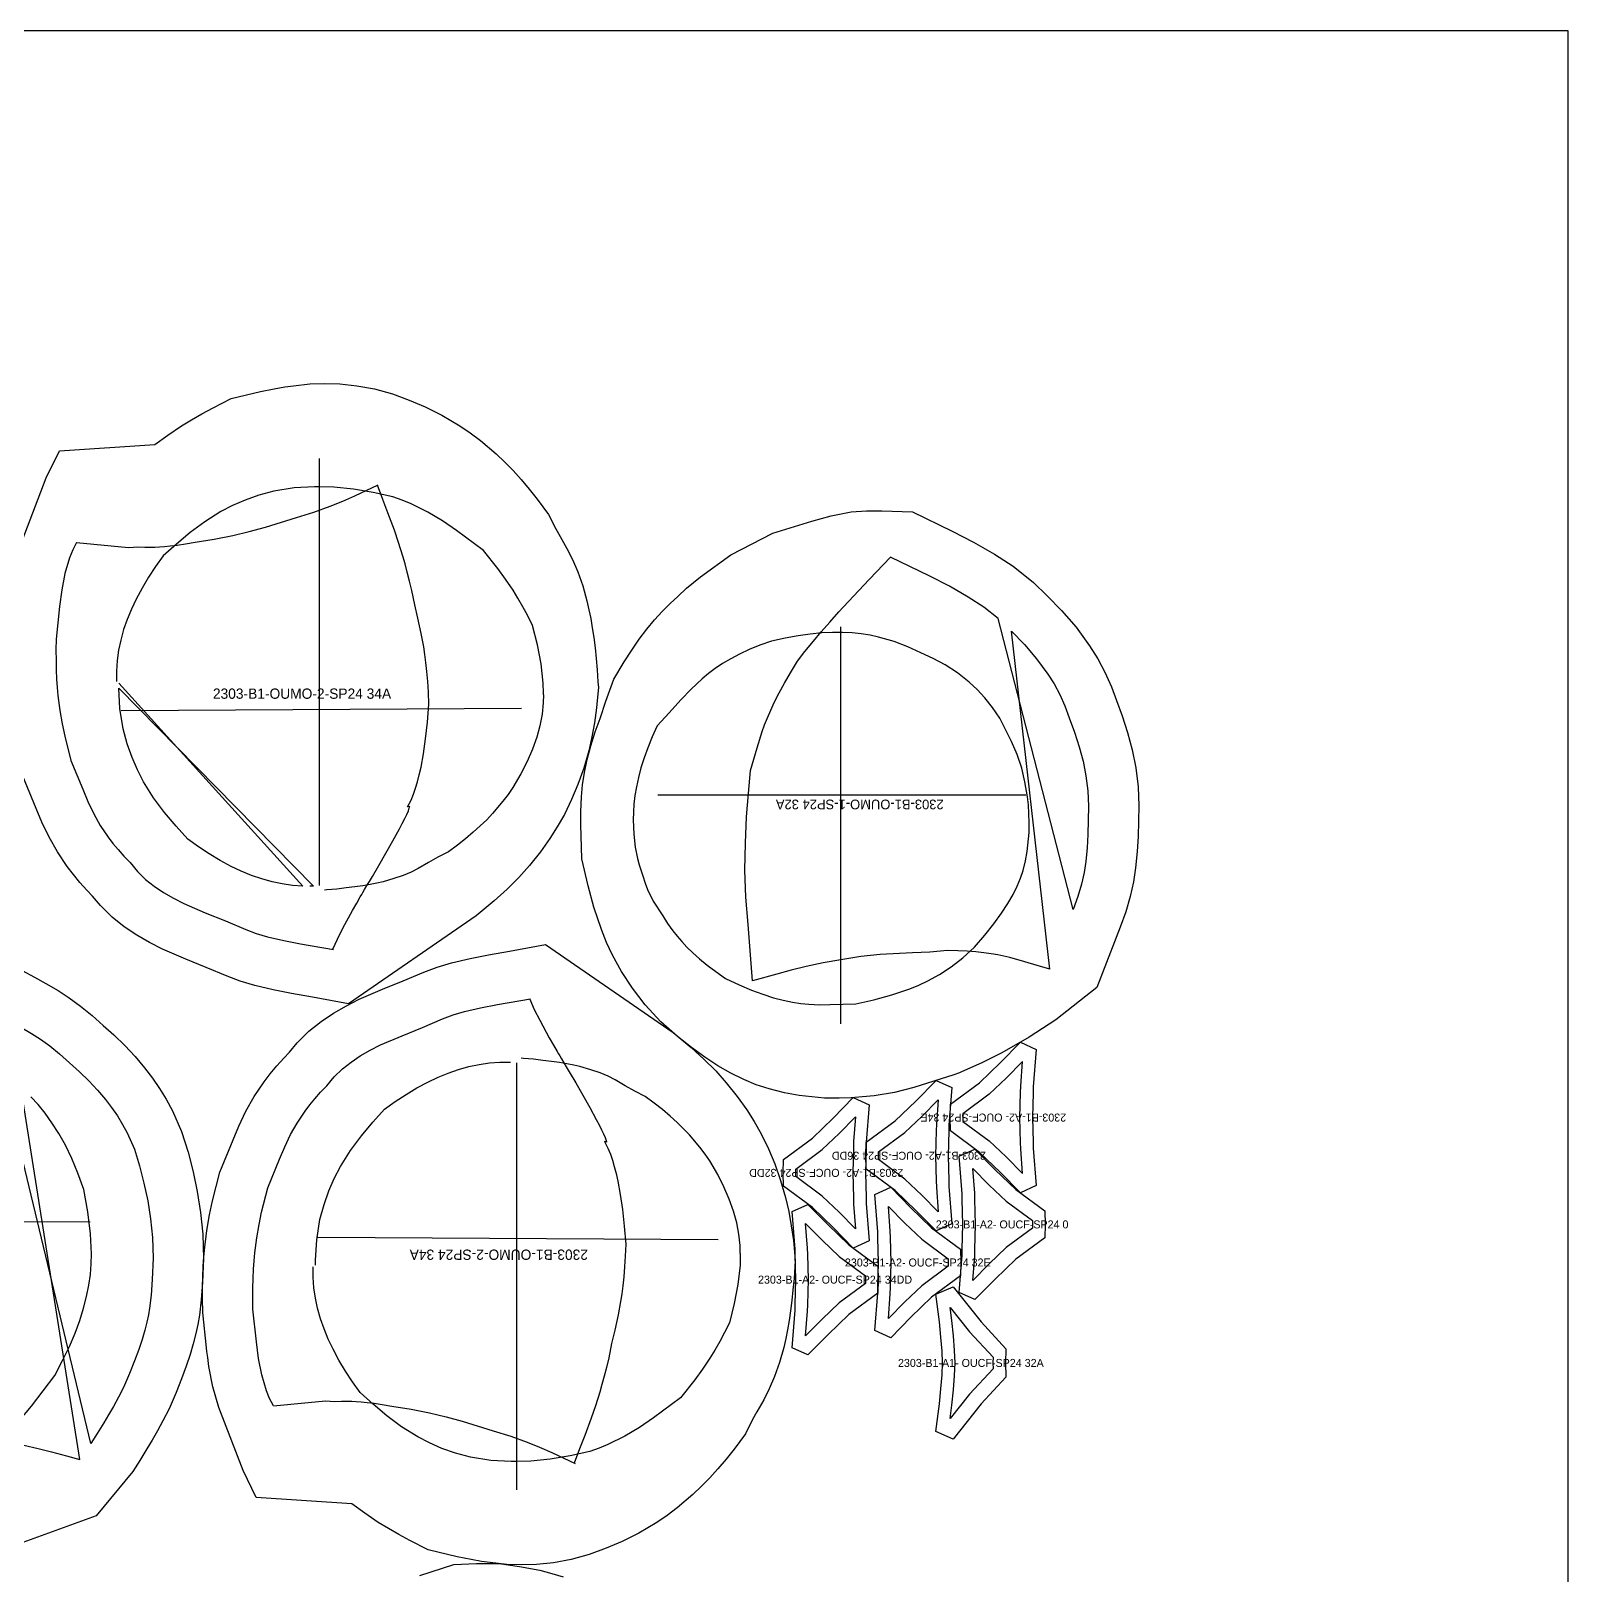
# Model space of a CAD drawing. Header units: centimetres. Extents: x 0 to 378, y 0 to 141.
# Drawn here: x 316.6 to 377.7, y 75.6 to 137 of the extents above; entities that cross this region are included whole.
import ezdxf
from ezdxf.enums import TextEntityAlignment as Align

# ---------------------------------------------------------------- set-up
doc = ezdxf.new("R2010")
doc.units = ezdxf.units.CM

msp = doc.modelspace()

# ---------------------------------------------------------------- linework, layer by layer
at = {"layer": 'T001L001'}
for points in [[(0, 0), (377.680214, 0), (377.680214, 136.999978), (0, 136.999978), (0, 0)], [(316.257935, 116.733318), (317.218055, 119.245378), (317.741295, 120.309638), (321.536055, 120.568718), (322.049135, 120.942098), (322.587615, 121.302778), (322.988935, 121.549158), (323.405495, 121.790458), (323.847455, 122.029218), (324.571355, 122.389898), (325.732135, 122.676918), (326.275695, 122.781058), (326.692255, 122.862338), (327.037695, 122.897898), (327.695555, 122.971558), (328.289915, 122.989338), (328.876655, 122.971558), (329.554835, 122.902978), (330.258415, 122.775978), (330.969615, 122.580398), (331.637635, 122.334018), (332.275175, 122.057158), (332.935575, 121.729498), (333.651855, 121.305318), (334.060795, 121.028458), (334.464655, 120.723658), (335.086955, 120.197878), (335.434935, 119.865138), (335.762595, 119.529858), (336.085175, 119.174258), (336.405215, 118.793258), (336.725255, 118.389398), (337.172295, 117.787418), (337.459315, 117.213378), (337.634575, 116.908578), (337.906355, 116.433598), (338.124795, 116.001798), (338.335615, 115.506498), (338.533735, 114.945158), (338.698835, 114.350798), (338.780115, 113.995198), (338.848695, 113.649758), (338.912195, 113.283998), (338.968075, 112.900458), (339.021415, 112.494058), (339.064595, 112.067338), (339.105235, 111.612678), (339.138255, 111.140238), (339.156035, 110.906558), (339.107775, 110.390938), (339.079835, 110.101378), (338.998555, 109.514638), (338.896955, 108.950758), (338.772495, 108.399578), (338.574375, 107.711238), (338.340695, 107.060998), (338.089235, 106.466638), (337.802215, 105.869738), (337.520275, 105.379518), (337.228175, 104.914698), (336.852255, 104.381298), (336.412835, 103.835198), (335.993735, 103.367838), (335.531455, 102.905558), (335.015835, 102.438198), (334.299555, 101.843838), (329.229715, 98.343719)], [(328.074015, 103.047798), (328.074015, 120.004838)], [(328.074015, 103.047798), (328.074015, 120.004838)], [(318.422015, 116.677438), (320.492115, 116.479318), (320.680075, 116.489478), (320.842635, 116.494558), (321.132195, 116.492018), (321.238875, 116.492018), (321.538595, 116.492018), (321.713855, 116.497098), (321.914515, 116.512338), (322.148195, 116.535198), (322.425055, 116.568218), (322.750175, 116.616478), (323.131175, 116.679978), (323.890635, 116.799358), (324.627235, 116.946678), (325.285095, 117.106698), (325.927715, 117.281958), (327.154535, 117.662958), (327.855575, 117.876318), (328.503275, 118.112538), (329.001115, 118.315738), (329.478635, 118.526558), (330.408275, 118.965978)], [(318.422015, 116.677438), (320.492115, 116.479318), (320.680075, 116.489478), (320.842635, 116.494558), (321.132195, 116.492018), (321.238875, 116.492018), (321.538595, 116.492018), (321.713855, 116.497098), (321.914515, 116.512338), (322.148195, 116.535198), (322.425055, 116.568218), (322.750175, 116.616478), (323.131175, 116.679978), (323.890635, 116.799358), (324.627235, 116.946678), (325.285095, 117.106698), (325.927715, 117.281958), (327.154535, 117.662958), (327.855575, 117.876318), (328.503275, 118.112538), (329.001115, 118.315738), (329.478635, 118.526558), (330.408275, 118.965978)], [(328.063855, 118.884698), (327.870815, 118.887238), (327.065635, 118.838978), (326.255375, 118.717058), (325.663555, 118.551958), (325.122535, 118.361458), (324.619615, 118.140478), (324.154795, 117.899178), (323.514715, 117.500398), (322.930515, 117.066058), (322.386955, 116.611398), (321.866255, 116.144038), (321.563995, 115.719858), (321.282055, 115.290598), (321.022975, 114.861338), (320.791835, 114.424458), (320.601335, 114.023138), (320.433695, 113.619278), (320.293995, 113.210338), (320.179695, 112.796318), (320.093335, 112.389918), (320.034915, 111.980978), (320.006975, 111.566958), (320.006975, 111.434878), (320.006975, 111.147858)], [(336.971635, 110.619538), (336.974175, 110.693198), (336.961475, 111.079278), (336.877655, 111.846358), (336.730335, 112.610898), (336.542375, 113.370358), (336.349335, 113.756438), (336.156295, 114.119658), (335.960715, 114.457478), (335.762595, 114.774978), (335.465415, 115.219478), (335.165695, 115.633498), (334.596735, 116.349778), (333.519775, 117.152418), (332.963515, 117.530878), (332.381855, 117.878858), (331.711295, 118.211598), (331.358235, 118.353838), (330.989935, 118.480838), (330.207615, 118.663718), (329.420215, 118.795798), (328.648055, 118.871998), (328.063855, 118.884698)], [(328.604875, 100.515418), (328.785215, 100.919278), (329.003655, 101.353618), (329.382115, 102.047038), (329.552295, 102.349298), (329.691995, 102.593138), (329.750415, 102.689658), (329.796135, 102.765858), (329.864715, 102.880158), (329.961235, 103.042718), (330.060295, 103.210358), (330.174595, 103.403398), (330.431135, 103.842818), (330.989935, 104.820718), (331.246475, 105.290618), (331.360775, 105.506518), (331.459835, 105.702098), (331.541115, 105.872278), (331.604615, 106.017058), (331.642715, 106.126278), (331.657955, 106.189778), (331.574135, 106.169458), (331.711295, 106.438698), (331.810355, 106.677458), (331.891635, 106.908598), (331.967835, 107.162598), (332.038955, 107.444538), (332.107535, 107.751878), (332.201515, 108.280198), (332.287875, 108.872018), (332.361535, 109.529878), (332.422495, 110.253778), (332.402175, 110.723678), (332.374235, 111.152938), (332.341215, 111.544098), (332.303115, 111.899698), (332.262475, 112.224818), (332.216755, 112.524538), (332.115155, 113.063018), (331.980535, 113.670078), (331.858615, 114.195858), (331.744315, 114.759738), (331.652875, 115.143278), (331.563975, 115.496338), (331.475075, 115.823998), (331.388715, 116.126258), (331.215995, 116.674898), (331.050895, 117.160038), (330.791815, 117.845838), (330.586075, 118.381778), (330.377795, 118.955818)], [(328.604875, 100.515418), (328.785215, 100.919278), (329.003655, 101.353618), (329.382115, 102.047038), (329.552295, 102.349298), (329.691995, 102.593138), (329.750415, 102.689658), (329.796135, 102.765858), (329.864715, 102.880158), (329.961235, 103.042718), (330.060295, 103.210358), (330.174595, 103.403398), (330.431135, 103.842818), (330.989935, 104.820718), (331.246475, 105.290618), (331.360775, 105.506518), (331.459835, 105.702098), (331.541115, 105.872278), (331.604615, 106.017058), (331.642715, 106.126278), (331.657955, 106.189778), (331.574135, 106.169458), (331.711295, 106.438698), (331.810355, 106.677458), (331.891635, 106.908598), (331.967835, 107.162598), (332.038955, 107.444538), (332.107535, 107.751878), (332.201515, 108.280198), (332.287875, 108.872018), (332.361535, 109.529878), (332.422495, 110.253778), (332.402175, 110.723678), (332.374235, 111.152938), (332.341215, 111.544098), (332.303115, 111.899698), (332.262475, 112.224818), (332.216755, 112.524538), (332.115155, 113.063018), (331.980535, 113.670078), (331.858615, 114.195858), (331.744315, 114.759738), (331.652875, 115.143278), (331.563975, 115.496338), (331.475075, 115.823998), (331.388715, 116.126258), (331.215995, 116.674898), (331.050895, 117.160038), (330.791815, 117.845838), (330.586075, 118.381778), (330.377795, 118.955818)], [(339.222075, 109.677198), (339.448135, 110.370618), (339.773255, 111.241838), (340.182195, 111.935258), (340.479375, 112.400078), (340.776555, 112.829338), (341.078815, 113.228118), (341.386155, 113.596418), (341.693495, 113.936778), (342.000835, 114.244118), (342.310715, 114.528598), (342.661235, 114.863878), (343.207335, 115.303298), (344.411295, 116.182138), (346.085155, 117.045738), (347.629475, 117.520718), (348.406715, 117.734078), (349.194115, 117.894098), (349.801175, 117.932198), (350.410775, 117.934738), (351.629975, 117.894098), (353.212395, 117.124478), (354.053135, 116.690138), (354.893875, 116.210078), (355.630475, 115.730018), (356.435655, 115.089938), (356.981755, 114.556538), (357.553255, 113.967258), (358.129835, 113.304318), (358.670855, 112.567718), (358.990895, 112.054638), (359.277915, 111.516158), (359.536995, 110.942118), (359.735115, 110.398558), (359.958635, 109.788958), (360.174535, 109.120938), (360.357415, 108.435138), (360.502195, 107.716318), (360.596175, 106.964478), (360.624115, 106.212638), (360.593635, 104.995978), (360.563155, 104.399078), (360.499655, 103.748838), (360.413295, 103.190038), (360.283755, 102.605838), (360.108495, 101.993698), (359.890055, 101.391718), (358.960415, 98.993959), (357.324655, 97.711259), (356.273095, 97.020379), (355.185975, 96.390459), (354.393495, 95.999299), (353.585775, 95.636079), (353.494335, 95.597979), (353.270815, 95.524319), (351.688395, 95.018859), (350.918775, 94.825819), (350.116135, 94.693739), (349.648775, 94.645479), (349.194115, 94.612459), (348.724215, 94.599759), (348.140015, 94.599759), (347.134175, 94.703899), (346.549975, 94.802959), (345.932755, 94.960439), (345.427295, 95.130619), (344.926915, 95.338899), (344.418915, 95.590359), (343.905835, 95.884999), (343.382595, 96.225359), (342.851735, 96.611439), (342.303095, 97.048319), (341.635075, 97.624899), (341.015315, 98.305619), (340.509855, 98.960939), (340.075515, 99.623879), (339.719915, 100.276658), (339.481155, 100.782118), (339.272875, 101.295198), (338.973155, 102.181658), (338.742015, 103.032558), (338.490555, 104.101898), (338.460075, 105.473498), (338.454995, 105.976418), (338.477855, 106.565698), (338.526115, 107.045758), (338.599775, 107.538518), (338.706455, 108.056678), (338.848695, 108.597698), (339.029035, 109.156498), (339.222075, 109.677198)], [(318.422015, 116.677438), (318.272155, 116.375178), (318.147695, 116.067838), (317.959735, 115.437918), (317.832735, 114.790218), (317.748915, 114.132358), (317.611755, 112.836958), (317.604135, 112.402618), (317.606675, 111.991138), (317.614295, 111.607598), (317.632075, 111.246918), (317.654935, 110.909098), (317.685415, 110.589058), (317.759075, 110.002318), (317.850515, 109.471458), (317.957195, 108.981238), (318.195955, 108.016038), (318.670935, 106.870498), (318.874135, 106.385358), (319.110355, 105.892598), (319.366895, 105.435398), (319.681855, 104.960418), (319.867275, 104.719118), (320.073015, 104.470198), (320.299075, 104.216198), (320.550535, 103.954578), (320.842635, 103.601518), (321.162675, 103.289098), (321.505575, 103.012238), (321.873875, 102.765858), (322.270115, 102.539798), (322.681595, 102.334058), (323.532495, 101.963218), (324.345295, 101.638098), (325.145395, 101.295198)], [(318.422015, 116.677438), (318.272155, 116.375178), (318.147695, 116.067838), (317.959735, 115.437918), (317.832735, 114.790218), (317.748915, 114.132358), (317.611755, 112.836958), (317.604135, 112.402618), (317.606675, 111.991138), (317.614295, 111.607598), (317.632075, 111.246918), (317.654935, 110.909098), (317.685415, 110.589058), (317.759075, 110.002318), (317.850515, 109.471458), (317.957195, 108.981238), (318.195955, 108.016038), (318.670935, 106.870498), (318.874135, 106.385358), (319.110355, 105.892598), (319.366895, 105.435398), (319.681855, 104.960418), (319.867275, 104.719118), (320.073015, 104.470198), (320.299075, 104.216198), (320.550535, 103.954578), (320.842635, 103.601518), (321.162675, 103.289098), (321.505575, 103.012238), (321.873875, 102.765858), (322.270115, 102.539798), (322.681595, 102.334058), (323.532495, 101.963218), (324.345295, 101.638098), (325.145395, 101.295198)], [(345.272355, 99.253039), (345.107255, 101.493318), (345.013275, 102.580438), (344.977715, 103.659938), (344.992955, 104.724198), (345.043755, 105.770678), (345.114875, 106.702858), (345.203775, 107.612178), (345.465395, 108.518958), (345.663515, 109.161578), (345.760035, 109.430818), (345.869255, 109.712758), (346.001335, 110.017558), (346.156275, 110.342678), (346.334075, 110.695738), (346.544895, 111.079278), (346.788735, 111.498378), (347.068135, 111.953038), (347.357695, 112.336578), (347.698055, 112.755678), (348.010475, 113.123978), (348.350835, 113.512598), (348.711515, 113.913918), (349.092515, 114.330478), (349.907855, 115.201698), (350.753675, 116.095778)], [(355.041195, 113.657378), (354.469695, 114.099338), (353.849935, 114.503198), (353.100635, 114.932458), (352.315775, 115.336318), (350.753675, 116.095778)], [(357.096055, 99.720399), (355.566975, 113.144298), (356.077515, 112.615978), (356.565195, 112.054638), (357.014775, 111.445038), (357.258615, 111.053878), (357.482135, 110.634778), (357.682795, 110.187738), (357.855515, 109.710218), (358.068875, 109.133638), (358.256835, 108.554518), (358.409235, 107.980478), (358.526075, 107.396278), (358.599735, 106.801918), (358.622595, 106.199938), (358.594655, 105.069638), (358.569255, 104.543858), (358.515915, 104.000298), (358.447335, 103.560878), (358.345735, 103.098598), (358.203495, 102.610918), (358.018075, 102.092758), (355.041195, 113.657378)], [(355.785415, 108.254798), (355.569515, 108.760258), (355.097075, 109.692438), (354.810055, 110.119158), (354.512875, 110.500158), (354.205535, 110.832898), (353.890575, 111.130078), (353.420675, 111.498378), (352.935535, 111.808258), (352.452935, 112.067338), (351.965255, 112.295938), (351.449635, 112.527078), (350.906075, 112.735358), (350.283775, 112.915698), (349.948495, 112.986818), (349.595435, 113.042698), (349.237295, 113.080798), (348.856295, 113.098578), (348.452435, 113.098578), (348.025715, 113.080798), (347.571055, 113.037618), (347.088455, 112.969038), (346.572835, 112.877598), (346.026735, 112.758218), (345.564455, 112.593118), (345.145355, 112.417858), (344.761815, 112.240058), (344.411295, 112.054638), (344.091255, 111.864138), (343.799155, 111.668558), (343.529915, 111.467898), (343.280995, 111.262158), (342.836495, 110.848138), (342.432635, 110.421418), (341.970355, 109.903258), (341.485215, 109.385098)], [(348.769935, 113.317018), (348.769935, 97.551239)], [(320.100955, 111.079278), (327.418695, 103.022398), (327.004675, 103.050338), (326.595735, 103.108758), (326.189335, 103.192578), (325.777855, 103.309418), (325.368915, 103.449118), (324.962515, 103.616758), (324.561195, 103.804718), (324.126855, 104.038398), (323.695055, 104.297478), (323.265795, 104.579418), (322.841615, 104.881678), (322.374255, 105.402378), (321.919595, 105.943398), (321.485255, 106.530138), (321.086475, 107.167678), (320.845175, 107.635038), (320.626735, 108.135418), (320.433695, 108.678978), (320.271135, 109.268258), (320.146675, 110.078518), (320.098415, 110.883698), (327.837795, 103.022398)], [(336.971635, 110.619538), (336.961475, 110.304578), (336.915755, 109.852458), (336.831935, 109.395258), (336.707475, 108.932978), (336.534755, 108.465618), (336.321395, 107.975398), (336.075015, 107.482638), (335.757515, 106.941618), (335.569555, 106.667298), (335.363815, 106.390438), (334.952335, 105.905298), (334.716115, 105.658918), (334.462115, 105.409998), (334.182715, 105.158538), (333.880455, 104.901998), (333.552795, 104.642918), (333.197195, 104.381298), (332.775555, 104.170478), (332.399635, 103.954578), (331.998315, 103.723438), (331.718915, 103.581198), (331.401415, 103.446578), (331.033115, 103.317038), (330.598775, 103.195118), (330.352395, 103.139238), (330.085695, 103.085898), (329.793595, 103.035098), (329.478635, 102.989378), (329.135735, 102.946198), (328.762355, 102.905558), (328.361035, 102.872538), (328.272135, 102.864918)], [(336.095335, 110.081058), (320.192395, 109.979458)], [(336.095335, 110.081058), (320.192395, 109.979458)], [(341.485215, 109.385098), (341.287095, 108.945678), (341.114375, 108.521498), (340.967055, 108.112558), (340.845135, 107.716318), (340.746075, 107.335318), (340.667335, 106.969558), (340.608915, 106.619038), (340.568275, 106.281218), (340.545415, 105.958638), (340.537795, 105.651298), (340.558115, 105.082338), (340.621615, 104.569258), (340.713055, 104.114598), (340.779095, 103.863138), (340.847675, 103.634538), (340.918795, 103.428798), (341.007695, 103.144318), (341.101675, 102.892858), (341.332815, 102.420418), (341.711275, 101.838758), (341.904315, 101.541578), (342.117675, 101.241858), (342.280235, 101.033578), (342.465655, 100.817678), (342.671395, 100.596698), (342.907615, 100.368098), (343.174315, 100.131878), (343.476575, 99.882958), (343.819475, 99.623879), (344.208095, 99.352099), (344.744035, 99.098099), (345.239335, 98.889819)], [(345.239335, 98.889819), (345.693995, 98.722179), (346.113095, 98.587559), (346.499175, 98.485959), (346.859855, 98.412299), (347.195135, 98.361499), (347.510095, 98.328479), (347.941895, 98.310699), (348.350835, 98.315779), (349.384615, 98.338639), (350.100895, 98.508819), (350.814635, 98.701859), (351.528375, 98.940619), (351.883975, 99.087939), (352.237035, 99.253039), (352.704395, 99.509579), (353.169215, 99.811839), (353.634035, 100.169978), (354.093775, 100.589078), (354.512875, 101.074218), (354.871015, 101.523798), (355.173275, 101.942898), (355.427275, 102.328978), (355.633015, 102.689658), (355.798115, 103.024938), (355.930195, 103.339898), (356.029255, 103.637078), (356.128315, 104.028238), (356.191815, 104.396538), (356.270555, 105.153458), (356.270555, 105.539538), (356.260395, 105.902758), (356.237535, 106.245658), (356.201975, 106.570778), (356.102915, 107.167678), (355.970835, 107.703618), (355.785415, 108.254798)], [(329.229715, 98.343719), (327.797155, 98.607879), (326.966575, 98.760279), (326.235055, 98.899979), (325.503535, 99.070159), (324.926955, 99.240339), (324.401175, 99.438459), (323.578215, 99.791519), (322.762875, 100.119178), (321.835775, 100.520498), (321.322695, 100.777038), (320.814695, 101.069138), (320.319395, 101.401878), (319.834255, 101.790498), (319.369435, 102.245158), (319.059555, 102.621078), (318.833495, 102.854758), (318.554095, 103.167178), (318.297555, 103.477058), (318.053715, 103.799638), (317.662555, 104.386378), (317.332355, 104.970578), (317.047875, 105.567478), (316.824355, 106.100878), (316.290955, 107.388658)], [(341.518235, 106.649518), (356.133395, 106.652058)], [(327.837795, 103.022398), (327.690475, 103.022398)], [(325.145395, 101.295198), (325.561955, 101.137718), (326.014075, 101.005638), (326.651615, 100.855778), (327.322175, 100.728778), (328.632815, 100.502718)], [(325.145395, 101.295198), (325.561955, 101.137718), (326.014075, 101.005638), (326.651615, 100.855778), (327.322175, 100.728778), (328.632815, 100.502718)], [(337.047835, 100.698298), (342.120215, 97.200719), (342.836495, 96.606359), (343.349575, 96.138999), (343.814395, 95.676719), (344.233495, 95.209359), (344.672915, 94.663259), (345.048835, 94.127319), (345.340935, 93.665039), (345.622875, 93.174819), (345.909895, 92.577919), (346.161355, 91.983559), (346.395035, 91.330779), (346.590615, 90.644979), (346.717615, 90.093799), (346.819215, 89.529919), (346.900495, 88.943179), (346.925895, 88.653619), (346.976695, 88.137999), (346.958915, 87.904319), (346.925895, 87.431879), (346.885255, 86.977219), (346.839535, 86.550499), (346.788735, 86.144099), (346.732855, 85.760559), (346.669355, 85.394799), (346.600775, 85.049359), (346.519495, 84.693759), (346.354395, 84.096859), (346.156275, 83.538059), (345.942915, 83.042759), (345.727015, 82.610959), (345.455235, 82.135979), (345.279975, 81.831179), (344.992955, 81.257139), (344.545915, 80.655159), (344.225875, 80.251299), (343.905835, 79.870299), (343.580715, 79.514699), (343.255595, 79.179419), (342.907615, 78.846679), (342.285315, 78.318359), (341.881455, 78.016099), (341.472515, 77.739239), (340.756235, 77.315059), (340.095835, 76.987399), (339.458295, 76.710539), (338.790275, 76.464159), (338.079075, 76.268579), (337.375495, 76.139039), (336.694775, 76.072999), (336.108035, 76.055219), (335.516215, 76.072999), (334.858355, 76.144119), (334.512915, 76.182219), (334.096355, 76.263499), (333.550255, 76.367639), (332.392015, 76.654659), (331.668115, 77.015339), (331.226155, 77.254099), (330.809595, 77.495399), (330.408275, 77.741779), (329.869795, 78.102459), (329.356715, 78.475839), (325.561955, 78.734919), (325.038715, 79.799179), (324.078595, 82.311239), (323.834755, 83.129119), (323.677275, 83.936839), (323.634095, 84.287359), (323.601075, 84.533739), (323.583295, 84.678519), (323.433435, 86.085679), (323.423275, 86.629239), (323.425815, 87.078819), (323.435975, 87.505539), (323.456295, 87.911939), (323.481695, 88.295479), (323.517255, 88.673939), (323.573135, 89.115899), (323.601075, 89.339419), (323.707755, 89.954099), (323.827135, 90.512899), (324.111615, 91.655899), (324.645015, 92.943679), (324.868535, 93.477079), (325.153015, 94.073979), (325.480675, 94.658179), (325.874375, 95.244919), (326.118215, 95.567499), (326.374755, 95.877379), (326.654155, 96.189799), (326.877675, 96.423479), (327.190095, 96.799399), (327.654915, 97.254059), (328.140055, 97.642679), (328.635355, 97.975419), (329.143355, 98.267519), (329.653895, 98.524059), (330.583535, 98.925379), (331.398875, 99.253039), (332.219295, 99.606099), (332.747615, 99.804219), (333.324195, 99.974398), (334.055715, 100.144578), (334.787235, 100.284278), (335.617815, 100.436678), (337.047835, 100.698298)], [(357.096055, 99.720399), (356.582975, 99.865179), (356.102915, 100.012498), (355.503475, 100.180138), (355.023415, 100.286818), (354.756715, 100.332538), (354.467155, 100.373178), (354.154735, 100.406198), (353.811835, 100.431598), (353.435915, 100.449378), (353.024435, 100.459538), (352.328475, 100.401118), (351.637595, 100.365558), (350.349815, 100.304598), (349.580195, 100.225858), (348.785175, 100.088698), (348.081595, 99.969318), (347.408495, 99.824539), (346.811595, 99.679759), (346.237555, 99.524819), (345.272355, 99.253039)], [(315.770255, 99.933758), (316.758315, 99.397819), (317.200275, 99.156519), (317.687955, 98.872039), (318.124835, 98.587559), (318.579495, 98.257359), (319.049395, 97.878899), (319.481195, 97.485199), (319.902835, 97.109279), (320.339715, 96.687639), (320.748655, 96.248219), (321.127115, 95.801179), (321.436995, 95.394779), (321.721475, 94.980759), (321.985635, 94.554039), (322.234555, 94.094299), (322.595235, 93.273879), (322.851775, 92.450919), (323.049895, 91.668599), (323.214995, 90.883739), (323.347075, 90.058239), (323.435975, 89.197179), (323.468995, 88.226899), (323.425815, 87.269319), (323.375015, 86.583519), (323.303895, 85.968839), (323.240395, 85.608159), (323.161655, 85.239859), (323.060055, 84.841079), (322.933055, 84.414359), (322.778115, 83.952079), (322.595235, 83.449159), (322.376795, 82.903059), (322.097395, 82.247739), (321.851015, 81.772759), (321.637655, 81.379059), (321.426835, 81.010759), (321.221095, 80.657699), (320.939155, 80.200499), (320.657215, 79.768699), (319.199255, 78.003399), (315.559435, 76.677519)], [(316.214755, 97.416619), (316.636395, 97.170239), (316.994535, 96.936559), (317.362835, 96.669859), (317.746375, 96.359979), (318.145155, 95.996759), (318.541395, 95.643699), (318.912235, 95.285559), (319.255135, 94.919799), (319.567555, 94.546419), (319.816475, 94.221299), (320.045075, 93.888559), (320.250815, 93.553279), (320.436235, 93.212919), (320.720715, 92.567759), (320.926455, 91.907359), (321.101715, 91.219019), (321.249035, 90.517979), (321.363335, 89.796619), (321.439535, 89.062559), (321.467475, 88.239599), (321.429375, 87.391239), (321.383655, 86.774019), (321.322695, 86.255859), (321.276975, 85.989159), (321.213475, 85.697059), (321.132195, 85.374479), (321.025515, 85.013799), (320.890895, 84.612479), (320.725795, 84.165439), (320.527675, 83.662519), (320.288915, 83.101179), (320.085715, 82.712559), (319.887595, 82.349339), (319.697095, 82.011519), (319.509135, 81.691479), (319.247515, 81.269839), (318.996055, 80.881219), (314.815215, 98.178619)], [(332.966055, 97.749359), (333.382615, 97.906839), (333.834735, 98.038919), (334.472275, 98.188779), (335.142835, 98.315779), (336.453475, 98.541839)], [(332.966055, 97.749359), (333.382615, 97.906839), (333.834735, 98.038919), (334.472275, 98.188779), (335.142835, 98.315779), (336.453475, 98.541839)], [(336.425535, 98.526599), (336.605875, 98.125279), (336.824315, 97.690939), (337.200235, 96.997519), (337.370415, 96.695259), (337.512655, 96.451419), (337.571075, 96.354899), (337.616795, 96.278699), (337.685375, 96.164399), (337.781895, 96.001839), (337.880955, 95.834199), (337.995255, 95.641159), (338.251795, 95.201739), (338.810595, 94.223839), (339.067135, 93.753939), (339.181435, 93.538039), (339.280495, 93.342459), (339.361775, 93.172279), (339.422735, 93.027499), (339.463375, 92.918279), (339.476075, 92.852239), (339.394795, 92.875099), (339.531955, 92.605859), (339.631015, 92.367099), (339.709755, 92.135959), (339.785955, 91.881959), (339.859615, 91.600019), (339.925655, 91.292679), (340.022175, 90.764359), (340.108535, 90.172539), (340.182195, 89.514679), (340.243155, 88.790779), (340.222835, 88.320879), (340.194895, 87.891619), (340.161875, 87.500459), (340.123775, 87.144859), (340.083135, 86.819739), (340.037415, 86.520019), (339.935815, 85.981539), (339.801195, 85.374479), (339.679275, 84.848699), (339.564975, 84.284819), (339.473535, 83.901279), (339.382095, 83.548219), (339.295735, 83.220559), (339.206835, 82.915759), (339.036655, 82.369659), (338.869015, 81.884519), (338.612475, 81.198719), (338.406735, 80.662779), (338.198455, 80.088739)], [(336.425535, 98.526599), (336.605875, 98.125279), (336.824315, 97.690939), (337.200235, 96.997519), (337.370415, 96.695259), (337.512655, 96.451419), (337.571075, 96.354899), (337.616795, 96.278699), (337.685375, 96.164399), (337.781895, 96.001839), (337.880955, 95.834199), (337.995255, 95.641159), (338.251795, 95.201739), (338.810595, 94.223839), (339.067135, 93.753939), (339.181435, 93.538039), (339.280495, 93.342459), (339.361775, 93.172279), (339.422735, 93.027499), (339.463375, 92.918279), (339.476075, 92.852239), (339.394795, 92.875099), (339.531955, 92.605859), (339.631015, 92.367099), (339.709755, 92.135959), (339.785955, 91.881959), (339.859615, 91.600019), (339.925655, 91.292679), (340.022175, 90.764359), (340.108535, 90.172539), (340.182195, 89.514679), (340.243155, 88.790779), (340.222835, 88.320879), (340.194895, 87.891619), (340.161875, 87.500459), (340.123775, 87.144859), (340.083135, 86.819739), (340.037415, 86.520019), (339.935815, 85.981539), (339.801195, 85.374479), (339.679275, 84.848699), (339.564975, 84.284819), (339.473535, 83.901279), (339.382095, 83.548219), (339.295735, 83.220559), (339.206835, 82.915759), (339.036655, 82.369659), (338.869015, 81.884519), (338.612475, 81.198719), (338.406735, 80.662779), (338.198455, 80.088739)], [(318.549015, 80.233519), (315.800735, 97.640139)], [(326.242675, 82.367119), (326.092815, 82.669379), (325.968355, 82.974179), (325.780395, 83.606639), (325.653395, 84.254339), (325.569575, 84.912199), (325.432415, 86.207599), (325.424795, 86.641939), (325.424795, 87.050879), (325.434955, 87.436959), (325.452735, 87.797639), (325.475595, 88.135459), (325.506075, 88.455499), (325.579735, 89.042239), (325.671175, 89.573099), (325.775315, 90.063319), (326.016615, 91.028519), (326.489055, 92.174059), (326.694795, 92.659199), (326.928475, 93.151959), (327.187555, 93.609159), (327.502515, 94.081599), (327.687935, 94.325439), (327.893675, 94.574359), (328.119735, 94.828359), (328.371195, 95.089979), (328.663295, 95.443039), (328.983335, 95.755459), (329.326235, 96.029779), (329.691995, 96.276159), (330.088235, 96.504759), (330.499715, 96.710499), (331.353155, 97.078799), (332.165955, 97.406459), (332.966055, 97.749359)], [(326.242675, 82.367119), (326.092815, 82.669379), (325.968355, 82.974179), (325.780395, 83.606639), (325.653395, 84.254339), (325.569575, 84.912199), (325.432415, 86.207599), (325.424795, 86.641939), (325.424795, 87.050879), (325.434955, 87.436959), (325.452735, 87.797639), (325.475595, 88.135459), (325.506075, 88.455499), (325.579735, 89.042239), (325.671175, 89.573099), (325.775315, 90.063319), (326.016615, 91.028519), (326.489055, 92.174059), (326.694795, 92.659199), (326.928475, 93.151959), (327.187555, 93.609159), (327.502515, 94.081599), (327.687935, 94.325439), (327.893675, 94.574359), (328.119735, 94.828359), (328.371195, 95.089979), (328.663295, 95.443039), (328.983335, 95.755459), (329.326235, 96.029779), (329.691995, 96.276159), (330.088235, 96.504759), (330.499715, 96.710499), (331.353155, 97.078799), (332.165955, 97.406459), (332.966055, 97.749359)], [(353.136195, 93.825059), (353.146355, 94.355919), (354.291895, 95.206819), (355.119935, 95.996759), (355.920035, 96.814639), (356.549955, 96.530159), (356.433115, 95.044259), (356.425495, 94.808039), (356.397555, 93.825059), (356.425495, 92.842079), (356.433115, 92.605859), (356.549955, 91.119959), (355.920035, 90.832939), (355.119935, 91.653359), (354.291895, 92.443299), (353.146355, 93.291659), (353.136195, 93.825059)], [(327.921615, 87.965279), (327.919075, 88.158319), (327.967335, 88.966039), (328.089255, 89.773759), (328.254355, 90.365579), (328.444855, 90.909139), (328.663295, 91.409519), (328.907135, 91.874339), (329.305915, 92.514419), (329.740255, 93.098619), (330.194915, 93.642179), (330.662275, 94.162879), (331.086455, 94.465139), (331.515715, 94.747079), (331.944975, 95.006159), (332.381855, 95.237299), (332.783175, 95.427799), (333.187035, 95.595439), (333.595975, 95.735139), (334.009995, 95.851979), (334.416395, 95.935799), (334.825335, 95.994219), (335.239355, 96.022159), (335.658455, 96.022159)], [(335.508595, 96.022159), (335.658455, 96.022159)], [(335.894675, 95.996759), (335.894675, 79.039719)], [(335.894675, 95.996759), (335.894675, 79.039719)], [(344.792295, 88.425019), (344.782135, 88.739979), (344.736415, 89.192099), (344.652595, 89.649299), (344.525595, 90.111579), (344.352875, 90.578939), (344.142055, 91.066619), (343.895675, 91.561919), (343.575635, 92.102939), (343.390215, 92.377259), (343.181935, 92.654119), (342.772995, 93.136719), (342.536775, 93.383099), (342.282775, 93.634559), (342.003375, 93.886019), (341.701115, 94.142559), (341.370915, 94.401639), (341.017855, 94.663259), (340.596215, 94.874079), (340.220295, 95.089979), (339.818975, 95.321119), (339.539575, 95.463359), (339.222075, 95.597979), (338.853775, 95.727519), (338.419435, 95.849439), (338.173055, 95.905319), (337.906355, 95.958659), (337.614255, 96.009459), (337.296755, 96.055179), (336.953855, 96.098359), (336.583015, 96.138999), (336.181695, 96.172019), (336.092795, 96.179639)], [(355.897175, 93.825059), (355.925115, 94.823279), (355.932735, 95.069659), (356.008935, 96.050099), (355.356155, 95.389699), (354.683055, 94.749619), (353.639115, 93.974919), (353.636575, 93.825059)], [(349.783395, 92.308679), (349.796095, 92.842079), (350.939095, 93.690439), (351.767135, 94.480379), (352.569775, 95.300799), (353.197155, 95.013779), (353.080315, 93.527879), (353.075235, 93.291659), (353.044755, 92.308679), (353.075235, 91.325699), (353.080315, 91.089479), (353.197155, 89.603579), (352.569775, 89.319099), (351.767135, 90.136979), (350.939095, 90.926919), (349.796095, 91.777819), (349.783395, 92.308679)], [(316.143635, 81.772759), (316.636395, 82.362039), (317.553335, 83.583779), (317.868295, 84.173059), (318.137535, 84.729319), (318.363595, 85.260179), (318.551555, 85.768179), (318.703955, 86.250779), (318.823335, 86.715599), (318.909695, 87.162639), (318.970655, 87.591899), (319.003675, 88.008459), (319.013835, 88.414859), (318.980815, 89.202259), (318.869055, 90.083639), (318.714115, 90.970099), (318.477895, 91.617799), (318.231515, 92.201999), (317.977515, 92.727779), (317.715895, 93.197679), (317.446655, 93.621859), (317.172335, 94.002859), (316.892935, 94.343219), (316.605915, 94.650559)], [(346.499175, 91.627959), (346.509335, 92.161359), (347.654875, 93.009719), (348.482915, 93.799659), (349.283015, 94.620079), (349.912935, 94.333059), (349.796095, 92.847159), (349.788475, 92.610939), (349.760535, 91.627959), (349.788475, 90.644979), (349.796095, 90.408759), (349.912935, 88.922859), (349.283015, 88.638379), (348.482915, 89.456259), (347.654875, 90.246199), (346.509335, 91.097099), (346.499175, 91.627959)], [(350.283775, 92.308679), (350.288855, 92.458539), (351.332795, 93.233239), (352.005895, 93.873319), (352.658675, 94.533719), (352.582475, 93.555819), (352.574855, 93.306899), (352.544375, 92.308679)], [(346.999555, 91.627959), (347.002095, 91.777819), (348.046035, 92.552519), (348.719135, 93.192599), (349.374455, 93.852999), (349.295715, 92.875099), (349.288095, 92.626179), (349.260155, 91.627959)], [(353.636575, 93.825059), (353.639115, 93.675199), (354.683055, 92.897959), (355.356155, 92.260419), (356.008935, 91.600019), (355.932735, 92.577919), (355.925115, 92.826839), (355.897175, 93.825059)], [(352.544375, 92.308679), (352.574855, 91.310459), (352.582475, 91.064079), (352.658675, 90.083639), (352.005895, 90.744039), (351.332795, 91.384119), (350.288855, 92.158819), (350.283775, 92.308679)], [(356.900475, 89.580719), (356.890315, 89.049859), (355.744775, 88.198959), (354.916735, 87.409019), (354.116635, 86.591139), (353.486715, 86.875619), (353.603555, 88.361519), (353.611175, 88.597739), (353.639115, 89.580719), (353.611175, 90.563699), (353.603555, 90.799919), (353.486715, 92.285819), (354.116635, 92.572839), (354.916735, 91.752419), (355.744775, 90.962479), (356.890315, 90.114119), (356.900475, 89.580719)], [(349.260155, 91.627959), (349.288095, 90.629739), (349.295715, 90.383359), (349.374455, 89.402919), (348.719135, 90.063319), (348.046035, 90.703399), (347.002095, 91.478099), (346.999555, 91.627959)], [(354.139495, 89.580719), (354.111555, 90.578939), (354.103935, 90.827859), (354.025195, 91.805759), (354.680515, 91.145359), (355.353615, 90.505279), (356.397555, 89.730579), (356.400095, 89.580719)], [(353.550215, 88.066879), (353.537515, 87.533479), (352.394515, 86.685119), (351.566475, 85.892639), (350.766375, 85.074759), (350.136455, 85.361779), (350.253295, 86.847679), (350.260915, 87.081359), (350.288855, 88.066879), (350.260915, 89.049859), (350.253295, 89.283539), (350.136455, 90.769439), (350.766375, 91.056459), (351.566475, 90.238579), (352.394515, 89.448639), (353.537515, 88.597739), (353.550215, 88.066879)], [(350.263455, 87.386159), (350.253295, 86.852759), (349.107755, 86.004399), (348.279715, 85.211919), (347.479615, 84.394039), (346.849695, 84.681059), (346.966535, 86.166959), (346.974155, 86.400639), (347.002095, 87.386159), (346.974155, 88.369139), (346.966535, 88.602819), (346.849695, 90.088719), (347.479615, 90.375739), (348.279715, 89.557859), (349.107755, 88.767919), (350.253295, 87.917019), (350.263455, 87.386159)], [(350.789235, 88.066879), (350.758755, 89.065099), (350.751135, 89.311479), (350.674935, 90.291919), (351.327715, 89.628979), (352.003355, 88.991439), (353.047295, 88.216739), (353.049835, 88.066879)], [(318.963035, 89.672159), (301.838355, 89.725499)], [(347.502475, 87.386159), (347.474535, 88.384379), (347.466915, 88.630759), (347.388175, 89.611199), (348.043495, 88.948259), (348.716595, 88.310719), (349.760535, 87.536019), (349.763075, 87.386159)], [(356.400095, 89.580719), (356.397555, 89.430859), (355.353615, 88.656159), (354.680515, 88.016079), (354.025195, 87.355679), (354.103935, 88.336119), (354.111555, 88.582499), (354.139495, 89.580719)], [(343.915995, 88.963499), (328.013055, 89.065099)], [(343.915995, 88.963499), (328.013055, 89.065099)], [(344.792295, 88.425019), (344.792295, 88.351359), (344.782135, 87.962739), (344.698315, 87.198199), (344.550995, 86.433659), (344.363035, 85.674199), (344.169995, 85.288119), (343.976955, 84.924899), (343.781375, 84.587079), (343.583255, 84.269579), (343.286075, 83.822539), (342.986355, 83.411059), (342.414855, 82.694779), (341.340435, 81.892139), (340.784175, 81.513679), (340.202515, 81.165699), (339.531955, 80.832959), (339.178895, 80.690719), (338.810595, 80.563719), (338.028275, 80.380839), (337.240875, 80.248759), (336.466175, 80.172559), (335.884515, 80.159859)], [(335.884515, 80.159859), (335.691475, 80.157319), (334.883755, 80.205579), (334.076035, 80.327499), (333.484215, 80.492599), (332.940655, 80.683099), (332.440275, 80.901539), (331.975455, 81.145379), (331.335375, 81.544159), (330.751175, 81.978499), (330.207615, 82.433159), (329.686915, 82.900519), (329.384655, 83.324699), (329.102715, 83.753959), (328.843635, 84.183219), (328.612495, 84.620099), (328.421995, 85.021419), (328.254355, 85.425279), (328.114655, 85.834219), (327.997815, 86.248239), (327.913995, 86.654639), (327.855575, 87.063579), (327.827635, 87.477599), (327.827635, 87.609679), (327.827635, 87.896699)], [(353.049835, 88.066879), (353.047295, 87.914479), (352.003355, 87.139779), (351.327715, 86.502239), (350.674935, 85.839299), (350.751135, 86.819739), (350.758755, 87.068659), (350.789235, 88.066879)], [(349.763075, 87.386159), (349.760535, 87.233759), (348.716595, 86.459059), (348.043495, 85.821519), (347.388175, 85.158579), (347.466915, 86.139019), (347.474535, 86.387939), (347.502475, 87.386159)], [(355.325675, 84.076539), (355.345995, 83.512659), (354.355395, 82.445859), (353.247955, 81.053939), (352.557075, 81.346039), (352.701855, 82.448399), (352.757735, 83.045299), (352.805995, 83.609179), (352.828855, 84.076539), (352.805995, 84.543899), (352.757735, 85.105239), (352.701855, 85.704679), (352.557075, 86.804499), (353.247955, 87.099139), (354.355395, 85.704679), (355.345995, 84.637879), (355.325675, 84.076539)], [(353.329235, 84.076539), (353.306375, 84.576919), (353.258115, 85.150959), (353.199695, 85.760559), (353.131115, 86.281259), (353.900735, 85.313519), (354.832915, 84.307679), (354.825295, 84.076539)], [(354.825295, 84.076539), (354.832915, 83.842859), (353.900735, 82.837019), (353.131115, 81.869279), (353.199695, 82.392519), (353.258115, 83.002119), (353.306375, 83.576159), (353.329235, 84.076539)], [(306.524655, 82.737959), (312.343795, 81.607659), (313.743335, 81.335879), (315.089535, 81.069179), (315.721995, 80.937099), (316.326515, 80.805019), (316.898015, 80.675479), (317.431415, 80.545939), (318.025775, 80.388459), (318.549015, 80.233519)], [(326.242675, 82.367119), (328.310235, 82.565239), (328.498195, 82.555079), (328.663295, 82.549999), (328.952855, 82.552539), (329.056995, 82.552539), (329.359255, 82.552539), (329.531975, 82.547459), (329.735175, 82.532219), (329.968855, 82.509359), (330.245715, 82.476339), (330.570835, 82.428079), (330.951835, 82.364579), (331.711295, 82.245199), (332.445355, 82.095339), (333.103215, 81.937859), (333.745835, 81.762599), (334.972655, 81.381599), (335.673695, 81.168239), (336.321395, 80.932019), (336.819235, 80.728819), (337.299295, 80.517999), (338.228935, 80.078579)], [(326.242675, 82.367119), (328.310235, 82.565239), (328.498195, 82.555079), (328.663295, 82.549999), (328.952855, 82.552539), (329.056995, 82.552539), (329.359255, 82.552539), (329.531975, 82.547459), (329.735175, 82.532219), (329.968855, 82.509359), (330.245715, 82.476339), (330.570835, 82.428079), (330.951835, 82.364579), (331.711295, 82.245199), (332.445355, 82.095339), (333.103215, 81.937859), (333.745835, 81.762599), (334.972655, 81.381599), (335.673695, 81.168239), (336.321395, 80.932019), (336.819235, 80.728819), (337.299295, 80.517999), (338.228935, 80.078579)], [(332.061815, 75.636119), (333.410555, 76.065379), (334.314795, 76.106019), (335.219035, 76.106019), (336.026755, 75.991719), (336.829395, 75.839319), (337.301835, 75.712319), (337.759035, 75.580239)]]:
    msp.add_lwpolyline(points, dxfattribs=at)

# ---------------------------------------------------------------- texts
at = {"layer": 'ABC'}
for s, height, p in [('2303-B1-OUMO-2-SP24 34A', 0.409, (327.380595, 110.667798)), ('2303-B1-A2- OUCF-SP24 0', 0.318, (355.193595, 89.580719)), ('2303-B1-A2- OUCF-SP24 32E', 0.318, (351.843335, 88.066879)), ('2303-B1-A2- OUCF-SP24 34DD', 0.318, (348.556575, 87.386159)), ('2303-B1-A1- OUCF-SP24 32A', 0.318, (353.951535, 84.076539))]:
    msp.add_text(s, height=height, dxfattribs=at).set_placement(p, align=Align.MIDDLE_CENTER)
for s, height, p in [('2303-B1-OUMO-1-SP24 32A', 0.385, (349.539555, 106.265978)), ('2303-B1-A2- OUCF-SP24 34E', 0.318, (354.843075, 93.825059)), ('2303-B1-A2- OUCF-SP24 36DD', 0.318, (351.490275, 92.308679)), ('2303-B1-A2- OUCF-SP24 32DD', 0.318, (348.206055, 91.627959)), ('2303-B1-OUMO-2-SP24 34A', 0.409, (335.198715, 88.376759))]:
    msp.add_text(s, height=height, rotation=180, dxfattribs=at).set_placement(p, align=Align.MIDDLE_CENTER)

doc.saveas('drawing.dxf')
